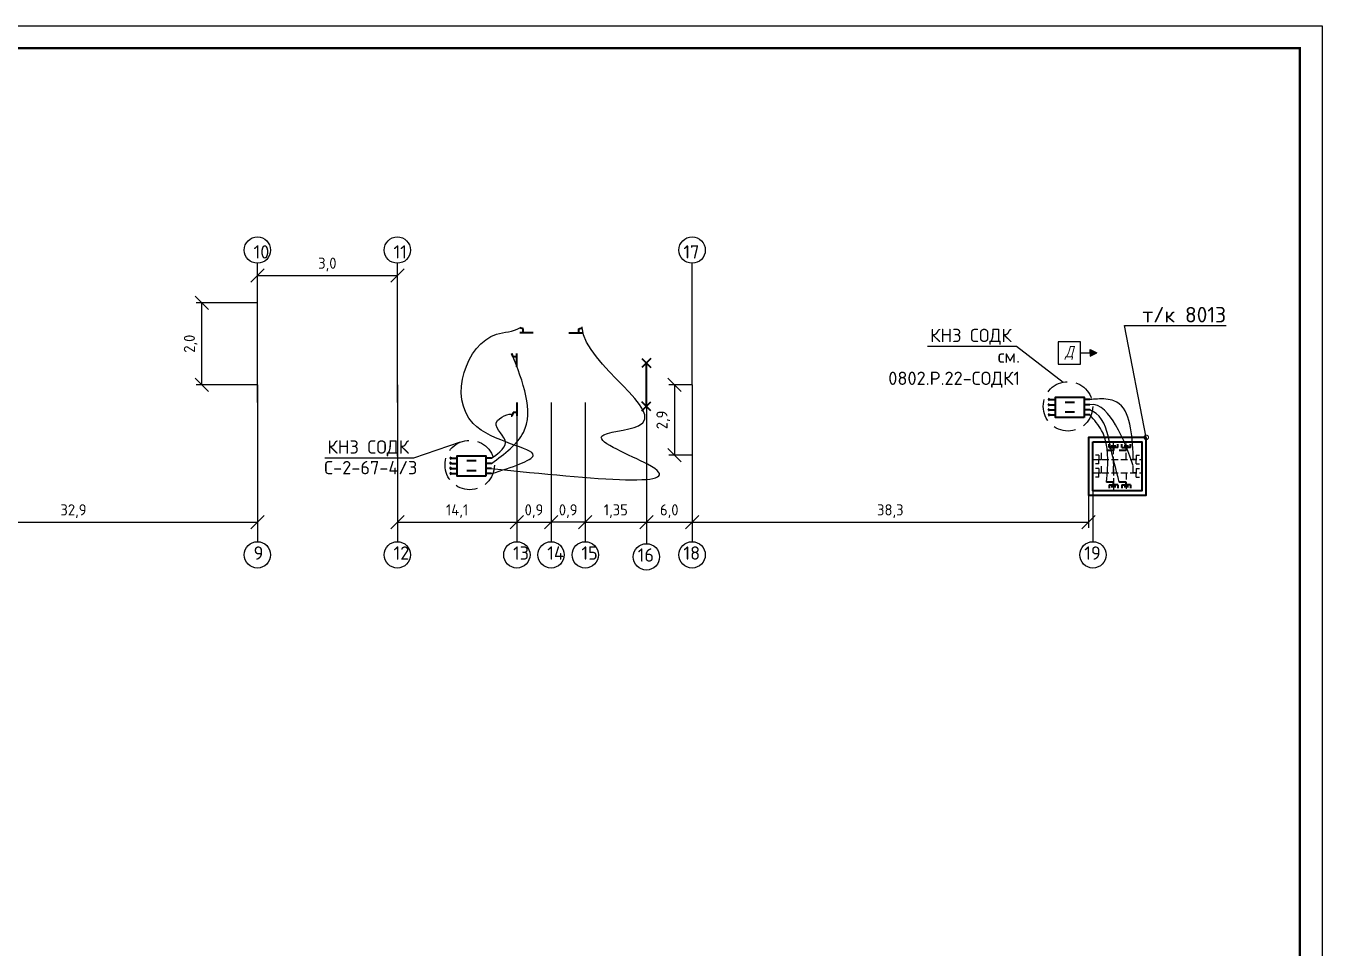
# Model space of a CAD drawing. Header units: millimetres. Extents: x 2079 to 5812, y 229 to 1012.
# Drawn here: x 4262.4 to 4554.2, y 803.8 to 1011.4 of the extents above; entities that cross this region are included whole.
import ezdxf
from ezdxf import colors
from ezdxf.entities.mleader import LeaderData, LeaderLine
from ezdxf.enums import TextEntityAlignment as Align
from ezdxf.math import Vec2, Vec3

# ---------------------------------------------------------------- set-up
doc = ezdxf.new("R2010")
doc.units = ezdxf.units.MM
doc.linetypes.add('DASHED', pattern=[7, 5, -2, 0])
doc.styles.add('-ISOCPEUR-', font='isocpeur.ttf')
doc.styles.add('GOST', font='GOST.shx', dxfattribs={"oblique": 15})
doc.styles.get("Standard").update_dxf_attribs({"font": 'GOST Common.ttf'})
doc.dimstyles.new('М 1 к 10', dxfattribs={"dimtxt": 2.5, "dimasz": 3, "dimexe": 1.25, "dimexo": 0, "dimgap": 1, "dimtad": 1, "dimdec": 0, "dimzin": 0, "dimdsep": 46, "dimtxsty": 'GOST', "dimblk": 'OBLIQUE', "dimcen": 5, "dimclrd": 256, "dimclre": 256, "dimclrt": 256, "dimazin": 2, "dimtfac": 1, "dimtdec": 0, "dimtmove": 0, "dimatfit": 3, "dimldrblk": 'NONE', "dimfxl": 0, "dimtolj": 1, "dimtzin": 0, "dimlwd": -1, "dimlwe": -1, "dimarcsym": 0})

# ---------------------------------------------------------------- blocks, each defined once
blk = doc.blocks.new('*U135')
blk.add_lwpolyline([(0, 123), (594, 123), (594, -297), (0, -297)], close=True)
at = {"const_width": 0.5}
blk.add_lwpolyline([(20, 118), (589, 118), (589, -292), (20, -292)], close=True, dxfattribs=at)
blk.add_attdef('РАЗРАБОТАЛ', text='', height=2.5).set_placement((424.5, -264.22), align=Align.MIDDLE_LEFT)
at = {"flags": 8}
for tag, height, p in [('ДАТА', 2.5, (464.07, -264.4)), ('ЛИСТ', 3, (560.39, -271.92)), ('ЛИСТОВ', 3, (577.89, -271.92)), ('ФОРМАТ', 3, (554.97, -294.75))]:
    blk.add_attdef(tag, text='', height=height, dxfattribs=at).set_placement(p, align=Align.MIDDLE_CENTER)
blk.add_attdef('ПРОВЕРИЛ', (424.75, -270.73), '', height=2.5)
for tag, p in [('ТЕПЛОВЫЕ_СЕТИ_001', (490.44, -271)), ('ИМЯ_ЧЕРТЕЖА_001', (492.09, -285.55))]:
    blk.add_attdef(tag, p, '', height=3, dxfattribs=at)
blk = doc.blocks.new('_DotSmall')
at = {"color": 0, "linetype": 'ByBlock', "const_width": 0.5}
blk.add_lwpolyline([(-0.0625, 0, 1), (0.0625, 0, 1)], format="xyb", close=True, dxfattribs=at)
blk = doc.blocks.new('_Oblique')
at = {"color": 0, "linetype": 'ByBlock', "lineweight": -2}
blk.add_line((-0.5, -0.5), (0.5, 0.5), dxfattribs=at)
blk = doc.blocks.new('*D81')
at = {"transparency": 16777216}
for p, q in [((4314.49, 930.64), (4314.49, 898.43)), ((4231.67, 926.64), (4231.67, 898.43)), ((4231.67, 899.68), (4314.49, 899.68))]:
    blk.add_line(p, q, dxfattribs=at)
at = {"layer": 'Defpoints', "color": 0, "transparency": 16777216}
for p in [(4314.49, 930.64), (4231.67, 926.64), (4314.49, 899.68)]:
    blk.add_point(p, dxfattribs=at)
at = {"transparency": 16777216, "xscale": 3, "yscale": 3, "zscale": 3, "rotation": 180}
blk.add_blockref('_Oblique', (4231.67, 899.68), dxfattribs=at)
at = {"transparency": 16777216, "xscale": 3, "yscale": 3, "zscale": 3}
blk.add_blockref('_Oblique', (4314.49, 899.68), dxfattribs=at)
at = {"transparency": 16777216, "insert": (4273.08, 902.18), "char_height": 2.5, "attachment_point": 5}
blk.add_mtext('\\A1;32,9', dxfattribs=at)
blk = doc.blocks.new('_None')
blk = doc.blocks.new('*D82')
at = {"transparency": 16777216}
for p, q in [((4314.49, 949.08), (4300.72, 949.08)), ((4301.97, 930.64), (4301.97, 949.08)), ((4314.49, 930.64), (4300.72, 930.64))]:
    blk.add_line(p, q, dxfattribs=at)
at = {"layer": 'Defpoints', "color": 0, "transparency": 16777216}
for p in [(4301.97, 949.08), (4314.49, 949.08), (4314.49, 930.64)]:
    blk.add_point(p, dxfattribs=at)
at = {"transparency": 16777216, "xscale": 3, "yscale": 3, "zscale": 3}
for p, rotation in [((4301.97, 949.08), 90), ((4301.97, 930.64), 270)]:
    blk.add_blockref('_Oblique', p, dxfattribs=dict(at, rotation=rotation))
at = {"transparency": 16777216, "insert": (4299.47, 939.86), "char_height": 2.5, "attachment_point": 5, "rotation": 90}
blk.add_mtext('\\A1;2,0', dxfattribs=at)
blk = doc.blocks.new('*D83')
at = {"transparency": 16777216}
for p, q in [((4314.49, 949.08), (4314.49, 956.45)), ((4314.49, 955.2), (4346, 955.2)), ((4346, 949.08), (4346, 956.45))]:
    blk.add_line(p, q, dxfattribs=at)
at = {"layer": 'Defpoints', "color": 0, "transparency": 16777216}
for p in [(4346, 955.2), (4314.49, 949.08), (4346, 949.08)]:
    blk.add_point(p, dxfattribs=at)
at = {"transparency": 16777216, "xscale": 3, "yscale": 3, "zscale": 3, "rotation": 180}
blk.add_blockref('_Oblique', (4314.49, 955.2), dxfattribs=at)
at = {"transparency": 16777216, "xscale": 3, "yscale": 3, "zscale": 3}
blk.add_blockref('_Oblique', (4346, 955.2), dxfattribs=at)
at = {"transparency": 16777216, "insert": (4330.24, 957.7), "char_height": 2.5, "attachment_point": 5}
blk.add_mtext('\\A1;3,0', dxfattribs=at)
blk = doc.blocks.new('*D84')
at = {"transparency": 16777216}
for p, q in [((4346, 930.64), (4346, 898.43)), ((4372.91, 926.64), (4372.91, 898.43)), ((4346, 899.68), (4372.91, 899.68))]:
    blk.add_line(p, q, dxfattribs=at)
at = {"layer": 'Defpoints', "color": 0, "transparency": 16777216}
for p in [(4346, 930.64), (4372.91, 926.64), (4372.91, 899.68)]:
    blk.add_point(p, dxfattribs=at)
at = {"transparency": 16777216, "xscale": 3, "yscale": 3, "zscale": 3, "rotation": 180}
blk.add_blockref('_Oblique', (4346, 899.68), dxfattribs=at)
at = {"transparency": 16777216, "xscale": 3, "yscale": 3, "zscale": 3}
blk.add_blockref('_Oblique', (4372.91, 899.68), dxfattribs=at)
at = {"transparency": 16777216, "insert": (4359.45, 902.18), "char_height": 2.5, "attachment_point": 5}
blk.add_mtext('\\A1;14,1', dxfattribs=at)
blk = doc.blocks.new('*D85')
at = {"transparency": 16777216}
for p, q in [((4402.08, 930.64), (4402.08, 898.43)), ((4388.31, 926.64), (4388.31, 898.43)), ((4388.31, 899.68), (4402.08, 899.68))]:
    blk.add_line(p, q, dxfattribs=at)
at = {"layer": 'Defpoints', "color": 0, "transparency": 16777216}
for p in [(4402.08, 930.64), (4388.31, 926.64), (4402.08, 899.68)]:
    blk.add_point(p, dxfattribs=at)
at = {"transparency": 16777216, "xscale": 3, "yscale": 3, "zscale": 3, "rotation": 180}
blk.add_blockref('_Oblique', (4388.31, 899.68), dxfattribs=at)
at = {"transparency": 16777216, "xscale": 3, "yscale": 3, "zscale": 3}
blk.add_blockref('_Oblique', (4402.08, 899.68), dxfattribs=at)
at = {"transparency": 16777216, "insert": (4395.19, 902.18), "char_height": 2.5, "attachment_point": 5}
blk.add_mtext('\\A1;1,35', dxfattribs=at)
blk = doc.blocks.new('*D86')
at = {"transparency": 16777216}
for p, q in [((4402.08, 930.64), (4402.08, 898.43)), ((4412.37, 930.64), (4412.37, 898.43)), ((4402.08, 899.68), (4412.37, 899.68))]:
    blk.add_line(p, q, dxfattribs=at)
at = {"layer": 'Defpoints', "color": 0, "transparency": 16777216}
for p in [(4402.08, 930.64), (4412.37, 930.64), (4412.37, 899.68)]:
    blk.add_point(p, dxfattribs=at)
at = {"transparency": 16777216, "xscale": 3, "yscale": 3, "zscale": 3, "rotation": 180}
blk.add_blockref('_Oblique', (4402.08, 899.68), dxfattribs=at)
at = {"transparency": 16777216, "xscale": 3, "yscale": 3, "zscale": 3}
blk.add_blockref('_Oblique', (4412.37, 899.68), dxfattribs=at)
at = {"transparency": 16777216, "insert": (4407.22, 902.18), "char_height": 2.5, "attachment_point": 5}
blk.add_mtext('\\A1;6,0', dxfattribs=at)
blk = doc.blocks.new('*D87')
at = {"transparency": 16777216}
for p, q in [((4412.37, 930.64), (4407.12, 930.64)), ((4408.37, 930.64), (4408.37, 914.79)), ((4412.37, 914.79), (4407.12, 914.79))]:
    blk.add_line(p, q, dxfattribs=at)
at = {"layer": 'Defpoints', "color": 0, "transparency": 16777216}
for p in [(4412.37, 930.64), (4408.37, 914.79), (4412.37, 914.79)]:
    blk.add_point(p, dxfattribs=at)
at = {"transparency": 16777216, "xscale": 3, "yscale": 3, "zscale": 3}
for p, rotation in [((4408.37, 930.64), 90), ((4408.37, 914.79), 270)]:
    blk.add_blockref('_Oblique', p, dxfattribs=dict(at, rotation=rotation))
at = {"transparency": 16777216, "insert": (4405.87, 922.71), "char_height": 2.5, "attachment_point": 5, "rotation": 90}
blk.add_mtext('\\A1;2,9', dxfattribs=at)
blk = doc.blocks.new('*D88')
at = {"transparency": 16777216}
for p, q in [((4412.37, 914.79), (4412.37, 898.43)), ((4501.62, 914.79), (4501.62, 898.43)), ((4412.37, 899.68), (4501.62, 899.68))]:
    blk.add_line(p, q, dxfattribs=at)
at = {"layer": 'Defpoints', "color": 0, "transparency": 16777216}
for p in [(4412.37, 914.79), (4501.62, 914.79), (4501.62, 899.68)]:
    blk.add_point(p, dxfattribs=at)
at = {"transparency": 16777216, "xscale": 3, "yscale": 3, "zscale": 3, "rotation": 180}
blk.add_blockref('_Oblique', (4412.37, 899.68), dxfattribs=at)
at = {"transparency": 16777216, "xscale": 3, "yscale": 3, "zscale": 3}
blk.add_blockref('_Oblique', (4501.62, 899.68), dxfattribs=at)
at = {"transparency": 16777216, "insert": (4456.99, 902.18), "char_height": 2.5, "attachment_point": 5}
blk.add_mtext('\\A1;38,3', dxfattribs=at)
blk = doc.blocks.new('*D91')
at = {"transparency": 16777216}
for p, q in [((4372.91, 926.64), (4372.91, 898.43)), ((4380.61, 926.64), (4380.61, 898.43)), ((4372.91, 899.68), (4380.61, 899.68))]:
    blk.add_line(p, q, dxfattribs=at)
at = {"layer": 'Defpoints', "color": 0, "transparency": 16777216}
for p in [(4372.91, 926.64), (4380.61, 926.64), (4380.61, 899.68)]:
    blk.add_point(p, dxfattribs=at)
at = {"transparency": 16777216, "xscale": 3, "yscale": 3, "zscale": 3, "rotation": 180}
blk.add_blockref('_Oblique', (4372.91, 899.68), dxfattribs=at)
at = {"transparency": 16777216, "xscale": 3, "yscale": 3, "zscale": 3}
blk.add_blockref('_Oblique', (4380.61, 899.68), dxfattribs=at)
at = {"transparency": 16777216, "insert": (4376.76, 902.18), "char_height": 2.5, "attachment_point": 5}
blk.add_mtext('\\A1;0,9', dxfattribs=at)
blk = doc.blocks.new('*D92')
at = {"transparency": 16777216}
for p, q in [((4380.61, 926.64), (4380.61, 898.43)), ((4388.31, 926.64), (4388.31, 898.43)), ((4388.31, 899.68), (4380.61, 899.68))]:
    blk.add_line(p, q, dxfattribs=at)
at = {"layer": 'Defpoints', "color": 0, "transparency": 16777216}
for p in [(4380.61, 926.64), (4388.31, 926.64), (4380.61, 899.68)]:
    blk.add_point(p, dxfattribs=at)
at = {"transparency": 16777216, "xscale": 3, "yscale": 3, "zscale": 3, "rotation": 180}
blk.add_blockref('_Oblique', (4380.61, 899.68), dxfattribs=at)
at = {"transparency": 16777216, "xscale": 3, "yscale": 3, "zscale": 3}
blk.add_blockref('_Oblique', (4388.31, 899.68), dxfattribs=at)
at = {"transparency": 16777216, "insert": (4384.46, 902.18), "char_height": 2.5, "attachment_point": 5}
blk.add_mtext('\\A1;0,9', dxfattribs=at)

msp = doc.modelspace()

# ---------------------------------------------------------------- hatches: boundary and pattern name
h = msp.add_hatch(color=4)
h.dxf.hatch_style = 1
h.paths.add_polyline_path([(4502.023, 938.548), (4502.023, 937.801), (4502.023, 937.054), (4503.517, 937.801)])

# ---------------------------------------------------------------- linework, layer by layer
for p, q in [((4314.489, 926.641), (4314.489, 957.973)), ((4346, 926.641), (4346, 957.973)), ((4412.367, 930.641), (4412.367, 957.973)), ((4465.356, 939.303), (4485.39, 939.303)), ((4485.39, 939.303), (4495.93, 931.215)), ((4499.782, 937.801), (4502.023, 937.801)), ((4502.023, 937.801), (4502.023, 938.548)), ((4502.023, 938.548), (4503.517, 937.801)), ((4502.023, 937.801), (4502.023, 937.054)), ((4502.023, 937.054), (4503.517, 937.801)), ((4314.489, 926.641), (4314.489, 895.309)), ((4346, 926.641), (4346, 895.309)), ((4372.907, 926.641), (4372.907, 895.309)), ((4380.607, 926.641), (4380.607, 895.309)), ((4388.307, 926.641), (4388.307, 895.309)), ((4402.079, 925.76), (4402.079, 894.859)), ((4349.705, 914.193), (4360.245, 917.766)), ((4329.671, 914.193), (4349.705, 914.193)), ((4412.367, 912.285), (4412.367, 895.309)), ((4502.62, 912.285), (4502.62, 895.309))]:
    msp.add_line(p, q)
at = {"lineweight": 35}
for p, q in [((4374.365, 943.19), (4373.607, 943.468)), ((4374.365, 942.341), (4374.365, 943.19)), ((4386.849, 943.19), (4387.607, 943.468)), ((4386.849, 942.341), (4386.849, 943.19)), ((4376.607, 942.341), (4373.607, 942.341)), ((4384.607, 942.341), (4387.607, 942.341)), ((4372.057, 936.883), (4371.78, 937.641)), ((4372.907, 936.883), (4372.057, 936.883)), ((4372.907, 934.641), (4372.907, 937.641)), ((4401.079, 936.522), (4403.079, 934.522)), ((4403.079, 936.522), (4401.079, 934.522)), ((4402.079, 925.76), (4402.079, 935.522)), ((4372.907, 926.641), (4372.907, 923.641)), ((4401.079, 924.76), (4403.079, 926.76)), ((4403.079, 924.76), (4401.079, 926.76)), ((4372.057, 924.399), (4371.78, 923.641)), ((4372.907, 924.399), (4372.057, 924.399))]:
    msp.add_line(p, q, dxfattribs=at)
at = {"lineweight": 40}
for p, q in [((4492.868, 927.27), (4492.541, 927.477)), ((4492.868, 927.27), (4492.541, 927.064)), ((4492.868, 926.123), (4492.541, 926.33)), ((4492.868, 926.123), (4492.541, 925.917)), ((4492.868, 924.976), (4492.541, 925.183)), ((4492.875, 927.275), (4494.18, 927.275)), ((4492.875, 926.128), (4494.18, 926.128)), ((4498.454, 926.666), (4496.365, 926.666)), ((4501.944, 927.275), (4500.639, 927.275)), ((4501.944, 926.128), (4500.639, 926.128)), ((4492.868, 924.976), (4492.541, 924.769)), ((4492.875, 923.833), (4492.548, 924.04)), ((4492.875, 923.833), (4492.548, 923.627)), ((4492.875, 924.981), (4494.18, 924.981)), ((4492.875, 923.833), (4494.18, 923.833)), ((4498.454, 924.442), (4496.365, 924.442)), ((4501.944, 924.981), (4500.639, 924.981)), ((4501.944, 923.833), (4500.639, 923.833)), ((4358.16, 914.07), (4357.833, 914.276)), ((4358.16, 914.07), (4357.833, 913.863)), ((4358.167, 914.074), (4359.472, 914.074)), ((4363.746, 913.466), (4361.657, 913.466)), ((4367.236, 914.074), (4365.931, 914.074)), ((4358.16, 912.923), (4357.833, 913.129)), ((4358.16, 912.923), (4357.833, 912.716)), ((4358.16, 911.775), (4357.833, 911.982)), ((4358.16, 911.775), (4357.833, 911.569)), ((4358.167, 910.633), (4357.84, 910.839)), ((4358.167, 910.633), (4357.84, 910.426)), ((4358.167, 912.927), (4359.472, 912.927)), ((4358.167, 911.78), (4359.472, 911.78)), ((4358.167, 910.633), (4359.472, 910.633)), ((4363.746, 911.241), (4361.657, 911.241)), ((4367.236, 912.927), (4365.931, 912.927)), ((4367.236, 911.78), (4365.931, 911.78)), ((4367.236, 910.633), (4365.931, 910.633))]:
    msp.add_line(p, q, dxfattribs=at)
at = {"color": 1, "linetype": 'ByBlock', "lineweight": 40}
for p, q in [((4506.288, 916.487), (4506.288, 917.244)), ((4506.288, 916.487), (4507.253, 916.487)), ((4506.753, 916.864), (4507.753, 916.864)), ((4508.219, 916.487), (4507.253, 916.487)), ((4507.253, 916.487), (4507.253, 915.84)), ((4508.219, 916.487), (4508.219, 917.244)), ((4507.253, 915.84), (4505.689, 915.84)), ((4507.253, 908.731), (4505.689, 908.731)), ((4506.288, 908.084), (4506.288, 907.327)), ((4506.288, 908.084), (4507.253, 908.084)), ((4506.753, 907.707), (4507.753, 907.707)), ((4507.253, 908.084), (4507.253, 908.731)), ((4508.219, 908.084), (4507.253, 908.084)), ((4508.219, 908.084), (4508.219, 907.327))]:
    msp.add_line(p, q, dxfattribs=at)
at = {"linetype": 'DASHED', "ltscale": 0.3}
for p, q in [((4507.253, 910.785), (4507.253, 917.785)), ((4502.62, 913.785), (4513.62, 913.785)), ((4503.919, 914.751), (4503.161, 914.751)), ((4503.919, 914.751), (4503.919, 913.785)), ((4503.919, 912.82), (4503.919, 913.785)), ((4503.919, 913.785), (4504.566, 913.785)), ((4504.566, 913.785), (4504.566, 915.35)), ((4507.253, 913.785), (4507.253, 906.785)), ((4511.674, 913.785), (4511.674, 915.35)), ((4512.322, 913.785), (4511.674, 913.785)), ((4512.322, 914.751), (4513.079, 914.751)), ((4512.322, 914.751), (4512.322, 913.785)), ((4512.322, 912.82), (4512.322, 913.785)), ((4502.62, 910.785), (4513.62, 910.785)), ((4503.919, 912.82), (4503.161, 912.82)), ((4503.919, 911.751), (4503.161, 911.751)), ((4503.919, 911.751), (4503.919, 910.785)), ((4503.919, 909.82), (4503.919, 910.785)), ((4503.919, 910.785), (4504.566, 910.785)), ((4504.566, 910.785), (4504.566, 912.35)), ((4510.11, 910.785), (4510.11, 906.785)), ((4511.674, 910.785), (4511.674, 912.35)), ((4512.322, 910.785), (4511.674, 910.785)), ((4512.322, 912.82), (4513.079, 912.82)), ((4512.322, 911.751), (4513.079, 911.751)), ((4512.322, 911.751), (4512.322, 910.785)), ((4512.322, 909.82), (4512.322, 910.785)), ((4503.919, 909.82), (4503.161, 909.82)), ((4512.322, 909.82), (4513.079, 909.82))]:
    msp.add_line(p, q, dxfattribs=at)
at = {"color": 5, "linetype": 'ByBlock', "lineweight": 40}
for p, q in [((4509.145, 916.487), (4510.11, 916.487)), ((4511.076, 916.487), (4510.11, 916.487)), ((4510.11, 916.487), (4510.11, 915.84)), ((4510.11, 915.84), (4508.546, 915.84)), ((4510.11, 908.731), (4508.546, 908.731)), ((4509.145, 908.084), (4509.145, 907.327)), ((4509.145, 908.084), (4510.11, 908.084)), ((4509.61, 907.707), (4510.61, 907.707)), ((4510.11, 908.084), (4510.11, 908.731)), ((4511.076, 908.084), (4510.11, 908.084)), ((4511.076, 908.084), (4511.076, 907.327))]:
    msp.add_line(p, q, dxfattribs=at)
at = {"color": 18, "true_color": 0x000000}
msp.add_lwpolyline([(4494.763, 935.292), (4499.782, 935.292), (4499.782, 940.311), (4494.763, 940.311)], close=True, dxfattribs=at)
at = {"lineweight": 40}
for points in [[(4500.639, 923.26), (4494.18, 923.26), (4494.18, 927.848), (4500.639, 927.848)], [(4514.62, 918.785), (4501.62, 918.785), (4501.62, 905.785), (4514.62, 905.785)], [(4502.62, 917.785), (4513.62, 917.785), (4513.62, 906.785), (4502.62, 906.785)], [(4365.931, 910.059), (4359.472, 910.059), (4359.472, 914.648), (4365.931, 914.648)]]:
    msp.add_lwpolyline(points, close=True, dxfattribs=at)
for centre in [(4314.489, 960.939), (4346, 960.939), (4412.367, 960.939), (4314.489, 892.343), (4346, 892.343), (4372.907, 892.343), (4380.607, 892.343), (4388.307, 892.343), (4402.079, 891.893), (4412.367, 892.343), (4502.62, 892.343)]:
    msp.add_circle(centre, 2.965)
at = {"linetype": 'DASHED'}
for centre in [(4497.002, 925.759), (4362.294, 912.558)]:
    msp.add_circle(centre, 5.56, dxfattribs=at)
for points in [[(4367.236, 910.633), (4376.57, 914.728), (4363.082, 921.929), (4368.317, 941.994), (4373.607, 943.468), (4373.613, 943.472)], [(4367.236, 911.78), (4402.313, 912.758), (4392.028, 919.037), (4400.281, 921.375), (4387.607, 943.468), (4387.594, 943.656)], [(4367.236, 912.927), (4374.413, 919.916), (4371.78, 937.641)], [(4511.674, 912.35), (4507.702, 921.584), (4501.944, 926.128), (4501.886, 926.118)], [(4511.674, 915.35), (4507.333, 927.002), (4503.611, 927.417), (4501.944, 927.275)], [(4367.236, 914.074), (4370.265, 918.166), (4368.567, 922.612), (4371.78, 923.641), (4371.67, 923.431)], [(4508.546, 908.731), (4506.472, 917.074), (4503.31, 924.164), (4501.944, 924.981)], [(4505.689, 908.731), (4504.566, 920.334), (4501.944, 923.833)]]:
    msp.add_spline(points, degree=3)

# ---------------------------------------------------------------- block references
msp.add_blockref('*U135', (3960.202, 888.39))

# ---------------------------------------------------------------- texts
for s, width, gutter_width, insert, char_height, attachment_point, style in [('10', 6.35969, 12.5, (4313.63, 959.033), 3, 7, '-ISOCPEUR-'), ('11', 6.35969, 12.5, (4345.141, 959.033), 3, 7, '-ISOCPEUR-'), ('17', 6.35969, 12.5, (4410.407, 959.033), 3, 7, '-ISOCPEUR-'), ('КНЗ СОДК', 21.35415, 12.5, (4484.303, 943.229), 3, 3, '-ISOCPEUR-'), ('см. 0802.Р.22-СОДК1', 6.35969, 12.5, (4486.199, 938.579), 3, 3, '-ISOCPEUR-'), ('{\\C256;\\c0;Д}', 5.01913, 13.074, (4497.272, 937.801), 2.61476, 5, 'GOST'), ('КНЗ СОДК', 21.35415, 12.5, (4348.618, 918.119), 3, 3, '-ISOCPEUR-'), ('С-2-67-4/3', 6.35969, 12.5, (4350.514, 913.469), 3, 3, '-ISOCPEUR-'), ('9', 6.35969, 12.5, (4313.63, 894.249), 3, 1, '-ISOCPEUR-'), ('12', 6.35969, 12.5, (4345.141, 894.249), 3, 1, '-ISOCPEUR-'), ('13', 6.35969, 12.5, (4372.049, 894.249), 3, 1, '-ISOCPEUR-'), ('14', 6.35969, 12.5, (4379.748, 894.249), 3, 1, '-ISOCPEUR-'), ('15', 6.35969, 12.5, (4387.448, 894.249), 3, 1, '-ISOCPEUR-'), ('16', 6.35969, 12.5, (4400.12, 893.799), 3, 1, '-ISOCPEUR-'), ('18', 6.35969, 12.5, (4410.407, 894.249), 3, 1, '-ISOCPEUR-'), ('19', 6.35969, 12.5, (4500.661, 894.249), 3, 1, '-ISOCPEUR-')]:
    msp.add_mtext_dynamic_manual_height_columns(s, width=width, gutter_width=gutter_width, heights=[0], dxfattribs=dict(insert=insert, char_height=char_height, attachment_point=attachment_point, style=style))

# ---------------------------------------------------------------- dimensions: what is measured, and where the dimension line sits
for base, p1, p2, text, picture, middle in [((4346, 955.197), (4314.489, 949.081), (4346, 949.081), '3,0', '*D83', (4330.244, 957.697)), ((4314.489, 899.676), (4231.67, 926.641), (4314.489, 930.641), '32,9', '*D81', (4273.08, 902.176)), ((4372.907, 899.676), (4346, 930.641), (4372.907, 926.641), '14,1', '*D84', (4359.453, 902.176)), ((4402.079, 899.676), (4388.307, 926.641), (4402.079, 930.641), '1,35', '*D85', (4395.193, 902.176)), ((4412.367, 899.676), (4402.079, 930.641), (4412.367, 930.641), '6,0', '*D86', (4407.223, 902.176)), ((4380.607, 899.676), (4372.907, 926.641), (4380.607, 926.641), '0,9', '*D91', (4376.757, 902.176))]:
    dim = msp.add_linear_dim(base=base, p1=p1, p2=p2, text=text, dimstyle='М 1 к 10', override={"dimtxsty": 'Standard'})
    dim.commit()
    dim.dimension.update_dxf_attribs({"geometry": picture, "text_midpoint": middle})
for base, p1, p2, angle, text, picture, middle in [((4301.967, 949.081), (4314.489, 930.641), (4314.489, 949.081), 90, '2,0', '*D82', (4299.467, 939.861)), ((4408.367, 914.785), (4412.367, 930.641), (4412.367, 914.785), 90, '2,9', '*D87', (4405.867, 922.713)), ((4380.607, 899.676), (4388.307, 926.641), (4380.607, 926.641), 180, '0,9', '*D92', (4384.457, 902.176))]:
    dim = msp.add_linear_dim(base=base, p1=p1, p2=p2, angle=angle, text=text, dimstyle='М 1 к 10', override={"dimtxsty": 'Standard'})
    dim.commit()
    dim.dimension.update_dxf_attribs({"geometry": picture, "text_midpoint": middle})
dim = msp.add_linear_dim(base=(4501.62, 899.676), p1=(4412.367, 914.785), p2=(4501.62, 914.785), text='38,3', dimstyle='М 1 к 10', override={"dimtxsty": 'Standard'})
dim.commit()
dim.dimension.update_dxf_attribs({"geometry": '*D88', "text_midpoint": (4456.993, 899.676), "dimtype": 160})

# ---------------------------------------------------------------- next in the draw order: leaders
ml = msp.add_multileader_mtext('Standard')
ml.set_content('т/к 8013', color=256, style='-ISOCPEUR-')
ml.set_leader_properties()
ml.set_arrow_properties(name='DOTSMALL')
ml.build(insert=Vec2(0, 0))
ml.multileader.update_dxf_attribs({"text_left_attachment_type": 6, "text_right_attachment_type": 6, "dogleg_length": 2, "arrow_head_size": 2})
ctx = ml.context
ctx.base_point, ctx.char_height, ctx.arrow_head_size, ctx.plane_origin = Vec3(4511.736, 943.952), 3.5, 2, Vec3(4522.557, 939.22)
ctx.left_attachment, ctx.right_attachment = 6, 6
notes = []
notes.append((ctx, [(0, (1, 1, 0), (4509.736, 943.952), (1, 0), 2, [(0, [(4514.62, 918.785)], 0, [])])]))
ctx.mtext.insert, ctx.mtext.flow_direction = Vec3(4513.736, 948.152), 5
ctx.mtext.has_bg_fill, ctx.mtext.bg_color, ctx.mtext.bg_scale_factor, ctx.mtext.bg_transparency, ctx.mtext.use_window_bg_color = 1, -1027028792, 1.5, 0, 1
for ctx, leaders in notes:
    for number, flags, end, landing, length, lines in leaders:
        leader = LeaderData()
        leader.index, (leader.has_last_leader_line, leader.has_dogleg_vector, leader.attachment_direction) = number, flags
        leader.last_leader_point, leader.dogleg_vector, leader.dogleg_length = Vec3(end), Vec3(landing), length
        for number, points, colour, breaks in lines:
            line = LeaderLine()
            line.index, line.vertices, line.color, line.breaks = number, Vec3.list(points), colors.encode_raw_color(colour), breaks
            leader.lines.append(line)
        ctx.leaders.append(leader)

# ---------------------------------------------------------------- next in the draw order: linework, layer by layer
at = {"color": 5, "linetype": 'ByBlock', "lineweight": 40}
for p, q in [((4509.145, 916.487), (4509.145, 917.244)), ((4509.61, 916.864), (4510.61, 916.864)), ((4511.076, 916.487), (4511.076, 917.244))]:
    msp.add_line(p, q, dxfattribs=at)
at = {"linetype": 'DASHED', "ltscale": 0.3}
msp.add_line((4510.11, 913.785), (4510.11, 917.785), dxfattribs=at)

doc.saveas('drawing.dxf')
